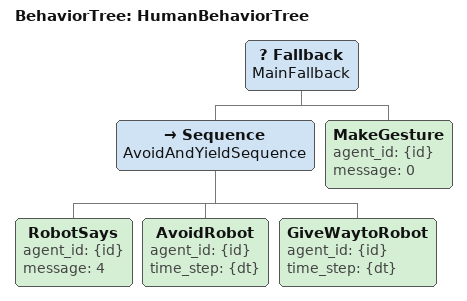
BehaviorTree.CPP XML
<root main_tree_to_execute='HumanBehaviorTree'>
    <BehaviorTree ID='HumanBehaviorTree'>
        <Fallback name='MainFallback'>
            <Sequence name='AvoidAndYieldSequence'>
                <RobotSays agent_id='{id}' message='4'/>
                <AvoidRobot agent_id='{id}' time_step='{dt}'/>
                <GiveWaytoRobot agent_id='{id}' time_step='{dt}'/>
            </Sequence>
            <MakeGesture agent_id='{id}' message='0'/>
        </Fallback>
    </BehaviorTree>
</root>
